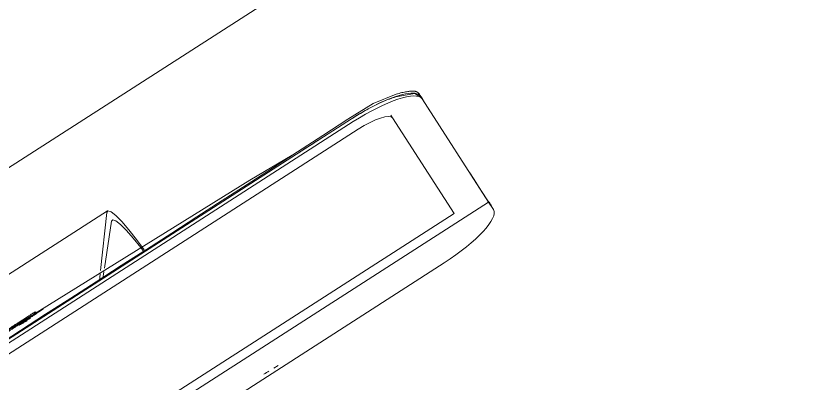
# Model space of a CAD drawing. Header units: metres. Extents: x -71 to 881, y -503 to 661.
# Drawn here: x 188.1695 to 188.6166, y 524.5041 to 524.7137 of the extents above; entities that cross this region are included whole.
import ezdxf

# ---------------------------------------------------------------- set-up
doc = ezdxf.new("R2010")
doc.units = ezdxf.units.M
doc.layers.add('07. Mobiliário', color=51, linetype='Continuous', lineweight=5)

msp = doc.modelspace()

# ---------------------------------------------------------------- linework, layer by layer
at = {"layer": '07. Mobiliário'}
msp.add_line((186.9899, 523.87083), (189.18725, 525.28423), dxfattribs=at)
at = {"layer": '07. Mobiliário', "lineweight": 5}
for p, q in [((188.40007, 524.66787), (188.40111, 524.66624)), ((188.40111, 524.66624), (188.43892, 524.60747)), ((188.38325, 524.65705), (188.38429, 524.65542)), ((188.38429, 524.65542), (188.41929, 524.601)), ((188.41929, 524.601), (188.38429, 524.65542)), ((188.36082, 524.65493), (187.98404, 524.41257)), ((187.98508, 524.41095), (188.36187, 524.65331)), ((187.98789, 524.4066), (188.36467, 524.64895)), ((188.36467, 524.64895), (187.98789, 524.4066)), ((188.43892, 524.60747), (187.99485, 524.32183)), ((187.99485, 524.32183), (188.43892, 524.60747)), ((188.43892, 524.60747), (188.44172, 524.60311)), ((188.43983, 524.60638), (188.43925, 524.60729)), ((188.08955, 524.51732), (188.22175, 524.60236)), ((188.41929, 524.601), (188.00887, 524.337)), ((188.00887, 524.337), (188.41929, 524.601)), ((188.22136, 524.60156), (188.21783, 524.56839)), ((188.22011, 524.56968), (188.22413, 524.59647)), ((188.41367, 524.57277), (188.03689, 524.33041)), ((188.21764, 524.56654), (188.21721, 524.56256)), ((188.21923, 524.56386), (188.2198, 524.56762)), ((188.31665, 524.51266), (188.31909, 524.51423))]:
    msp.add_line(p, q, dxfattribs=at)
at = {"layer": '07. Mobiliário', "lineweight": 5, "flags": 128}
for points in [[(188.38622, 524.66897), (188.37316, 524.66367), (188.35882, 524.65476), (188.34448, 524.64544), (188.33015, 524.63613), (188.31581, 524.62683), (188.30146, 524.61753), (188.28711, 524.60825), (188.27275, 524.59897), (188.25839, 524.5897), (188.24403, 524.58043), (188.22966, 524.57118), (188.21529, 524.56192), (188.20091, 524.55267), (188.18654, 524.54342), (188.17216, 524.53418), (188.15779, 524.52493)], [(188.38701, 524.66768), (188.39686, 524.66929), (188.40106, 524.6666), (188.40344, 524.66275), (188.40585, 524.65892), (188.40828, 524.6551)], [(188.40101, 524.66668), (188.4009, 524.66685), (188.40085, 524.66693), (188.40001, 524.66824)], [(188.01694, 524.43465), (188.03385, 524.44634), (188.05558, 524.46224), (188.06778, 524.47104), (188.07673, 524.47734), (188.09447, 524.48944), (188.13345, 524.5148), (188.30287, 524.61991), (188.32709, 524.63415)], [(188.42819, 524.62415), (188.43072, 524.62024), (188.43324, 524.61636), (188.43575, 524.61252), (188.43823, 524.60878), (188.44053, 524.60522)], [(188.24275, 524.58019), (188.23838, 524.58618), (188.23404, 524.59165), (188.23002, 524.59627), (188.22655, 524.59973), (188.22385, 524.60185), (188.22208, 524.60247), (188.22136, 524.60156)], [(188.22413, 524.59647), (188.22488, 524.59729), (188.22661, 524.59665), (188.22924, 524.5946), (188.23261, 524.59126), (188.23651, 524.58682), (188.24072, 524.58154), (188.24265, 524.57896)]]:
    msp.add_lwpolyline(points, dxfattribs=at)
at = {"layer": '07. Mobiliário', "lineweight": 5, "extrusion": (0, 0, -1)}
for centre, major_axis, start_param, end_param in [((188.36642, 524.64623), (0.03364, 0.02164), 5.131903, 6.283185), ((188.36747, 524.6446), (0.03364, 0.02164), 4.712389, 6.283185), ((188.36642, 524.64623), (-0.03364, -0.02164), 1.570796, 1.832596), ((188.36747, 524.6446), (0.01682, 0.01082), 4.712389, 6.283185), ((188.36747, 524.6446), (0.01682, 0.01082), 4.712389, 6.283185), ((188.40807, 524.58148), (-0.03364, -0.02164), 3.141593, 4.712389)]:
    msp.add_ellipse(centre, major_axis=major_axis, ratio=0.258819, start_param=start_param, end_param=end_param, dxfattribs=at)
at = {"layer": '07. Mobiliário', "lineweight": 5}
for points, knots in [([(188.40001, 524.66824), (188.4, 524.66825), (188.39986, 524.66847), (188.39955, 524.66893), (188.39909, 524.6695), (188.39861, 524.66995), (188.39816, 524.67024), (188.3977, 524.67045), (188.39709, 524.67061), (188.39611, 524.67073), (188.39452, 524.67069), (188.39237, 524.67043), (188.3896, 524.66989), (188.38739, 524.66931), (188.38622, 524.66897)], [0.8379263, 0.8379263, 0.8379263, 0.8379263, 0.8382353, 0.8529412, 0.8676471, 0.8823529, 0.8970588, 0.9117647, 0.9264706, 0.9411765, 0.9558824, 0.9705882, 0.9852941, 1, 1, 1, 1]), ([(188.38701, 524.66768), (188.38456, 524.66697), (188.3809, 524.66566), (188.37638, 524.6637), (188.37335, 524.66224), (188.37038, 524.66066), (188.36695, 524.65864), (188.3638, 524.65668), (188.36186, 524.65547), (188.36139, 524.65517)], [0, 0, 0, 0, 0.01724138, 0.02586207, 0.03448276, 0.04310345, 0.05172414, 0.06034483, 0.06309155, 0.06309155, 0.06309155, 0.06309155]), ([(188.34345, 524.64375), (188.34282, 524.64334), (188.34153, 524.64251), (188.33902, 524.6409), (188.33595, 524.63893), (188.3323, 524.63659), (188.32983, 524.63499), (188.32858, 524.63419)], [0.10344828, 0.10344828, 0.10344828, 0.10344828, 0.10775862, 0.11206897, 0.12068966, 0.12931034, 0.13793103, 0.13793103, 0.13793103, 0.13793103]), ([(188.15928, 524.53099), (188.15877, 524.53063), (188.15784, 524.52996), (188.1567, 524.52911), (188.15597, 524.52852), (188.15557, 524.52819), (188.15538, 524.52801), (188.15527, 524.5279), (188.15515, 524.52778), (188.15499, 524.52762), (188.15482, 524.52744), (188.15476, 524.52733), (188.15481, 524.52731), (188.15487, 524.52732), (188.15493, 524.52734), (188.15501, 524.52737), (188.15513, 524.52742), (188.15539, 524.52753), (188.15588, 524.52777), (188.15665, 524.52817), (188.15741, 524.52861), (188.15814, 524.52904), (188.15897, 524.52954), (188.15991, 524.53011), (188.16089, 524.53072), (188.16164, 524.53118), (188.16224, 524.53157), (188.16266, 524.53183), (188.16289, 524.53198), (188.16306, 524.53209), (188.16323, 524.5322), (188.16345, 524.53234), (188.16384, 524.5326), (188.1644, 524.53296), (188.16506, 524.53341), (188.16572, 524.53385), (188.16638, 524.53431), (188.16706, 524.53476), (188.16763, 524.53515), (188.16804, 524.53542), (188.16828, 524.53557), (188.16846, 524.53569), (188.16865, 524.53581), (188.16889, 524.53597), (188.16933, 524.53625), (188.17022, 524.53682), (188.17127, 524.53748), (188.17234, 524.53815), (188.17313, 524.53865), (188.17378, 524.53906), (188.17423, 524.53934), (188.17449, 524.5395), (188.17468, 524.53962), (188.17486, 524.53974), (188.17512, 524.5399), (188.17556, 524.54018), (188.17619, 524.54058), (188.17695, 524.54106), (188.17771, 524.54153), (188.17845, 524.542), (188.17917, 524.54246), (188.17976, 524.54284), (188.18015, 524.5431), (188.18038, 524.54324), (188.18054, 524.54335), (188.18071, 524.54346), (188.18092, 524.5436), (188.1813, 524.54385), (188.18182, 524.5442), (188.18243, 524.54462), (188.18322, 524.54516), (188.18416, 524.54581), (188.18486, 524.54631), (188.1852, 524.54655)], [0, 0, 0, 0, 0.055556, 0.111111, 0.166667, 0.194444, 0.208333, 0.222222, 0.236111, 0.25, 0.277778, 0.305556, 0.319444, 0.326389, 0.333333, 0.340278, 0.347222, 0.361111, 0.388889, 0.416667, 0.444444, 0.458333, 0.472222, 0.5, 0.513889, 0.527778, 0.541667, 0.548611, 0.552083, 0.555556, 0.559028, 0.5625, 0.569444, 0.583333, 0.597222, 0.611111, 0.625, 0.638889, 0.652778, 0.659722, 0.663194, 0.666667, 0.670139, 0.673611, 0.680556, 0.694444, 0.722222, 0.736111, 0.75, 0.763889, 0.770833, 0.774306, 0.777778, 0.78125, 0.784722, 0.791667, 0.805556, 0.819444, 0.833333, 0.847222, 0.861111, 0.875, 0.881944, 0.885417, 0.888889, 0.892361, 0.895833, 0.902778, 0.916667, 0.930556, 0.944444, 0.972222, 1, 1, 1, 1]), ([(188.1852, 524.54655), (188.1846, 524.54621), (188.18377, 524.54575), (188.18281, 524.54524), (188.18216, 524.5449), (188.18159, 524.5446), (188.18117, 524.5444), (188.18086, 524.54426), (188.18066, 524.54417), (188.1805, 524.5441), (188.18039, 524.54406), (188.18034, 524.54404), (188.1803, 524.54402), (188.18026, 524.544), (188.18021, 524.54399), (188.18015, 524.54398), (188.18009, 524.54399), (188.18015, 524.54411), (188.18036, 524.54434), (188.18068, 524.54468), (188.1809, 524.54492), (188.18066, 524.54482), (188.18035, 524.54465), (188.18007, 524.54448), (188.1798, 524.54431), (188.17949, 524.54412), (188.17886, 524.54373), (188.17732, 524.54275), (188.1745, 524.54092), (188.17145, 524.53895), (188.16952, 524.5377), (188.16865, 524.53713), (188.16818, 524.53683), (188.16785, 524.53662), (188.16753, 524.53641), (188.1671, 524.53613), (188.16637, 524.53566), (188.16496, 524.53474), (188.16308, 524.53351), (188.16105, 524.53217), (188.15985, 524.53137), (188.15928, 524.53099)], [0, 0, 0, 0, 0.0625, 0.09375, 0.125, 0.15625, 0.1875, 0.203125, 0.21875, 0.234375, 0.242188, 0.246094, 0.25, 0.253906, 0.257812, 0.265625, 0.28125, 0.3125, 0.34375, 0.375, 0.4375, 0.46875, 0.484375, 0.5, 0.507812, 0.515625, 0.53125, 0.5625, 0.625, 0.6875, 0.71875, 0.734375, 0.742188, 0.75, 0.757812, 0.765625, 0.78125, 0.8125, 0.875, 0.9375, 1, 1, 1, 1]), ([(188.17132, 524.53735), (188.17129, 524.53729), (188.17139, 524.53726), (188.17189, 524.53747), (188.17249, 524.53778), (188.17323, 524.53818), (188.17414, 524.5387), (188.17521, 524.53933), (188.17578, 524.53968), (188.17606, 524.53985)], [0, 0, 0, 0, 0.1666667, 0.3333333, 0.4166667, 0.5, 0.6666667, 0.75, 0.8333333, 0.8333333, 0.8333333, 0.8333333])]:
    msp.add_open_spline(points, degree=3, knots=knots, dxfattribs=at)
for points in [[(188.17785, 524.54095), (188.17791, 524.54116), (188.17688, 524.54077), (188.17356, 524.53876), (188.17132, 524.53735)], [(188.31087, 524.5092), (188.31186, 524.50983), (188.31284, 524.51047), (188.31382, 524.51109)]]:
    msp.add_open_spline(points, degree=3, dxfattribs=at)

doc.saveas('drawing.dxf')
